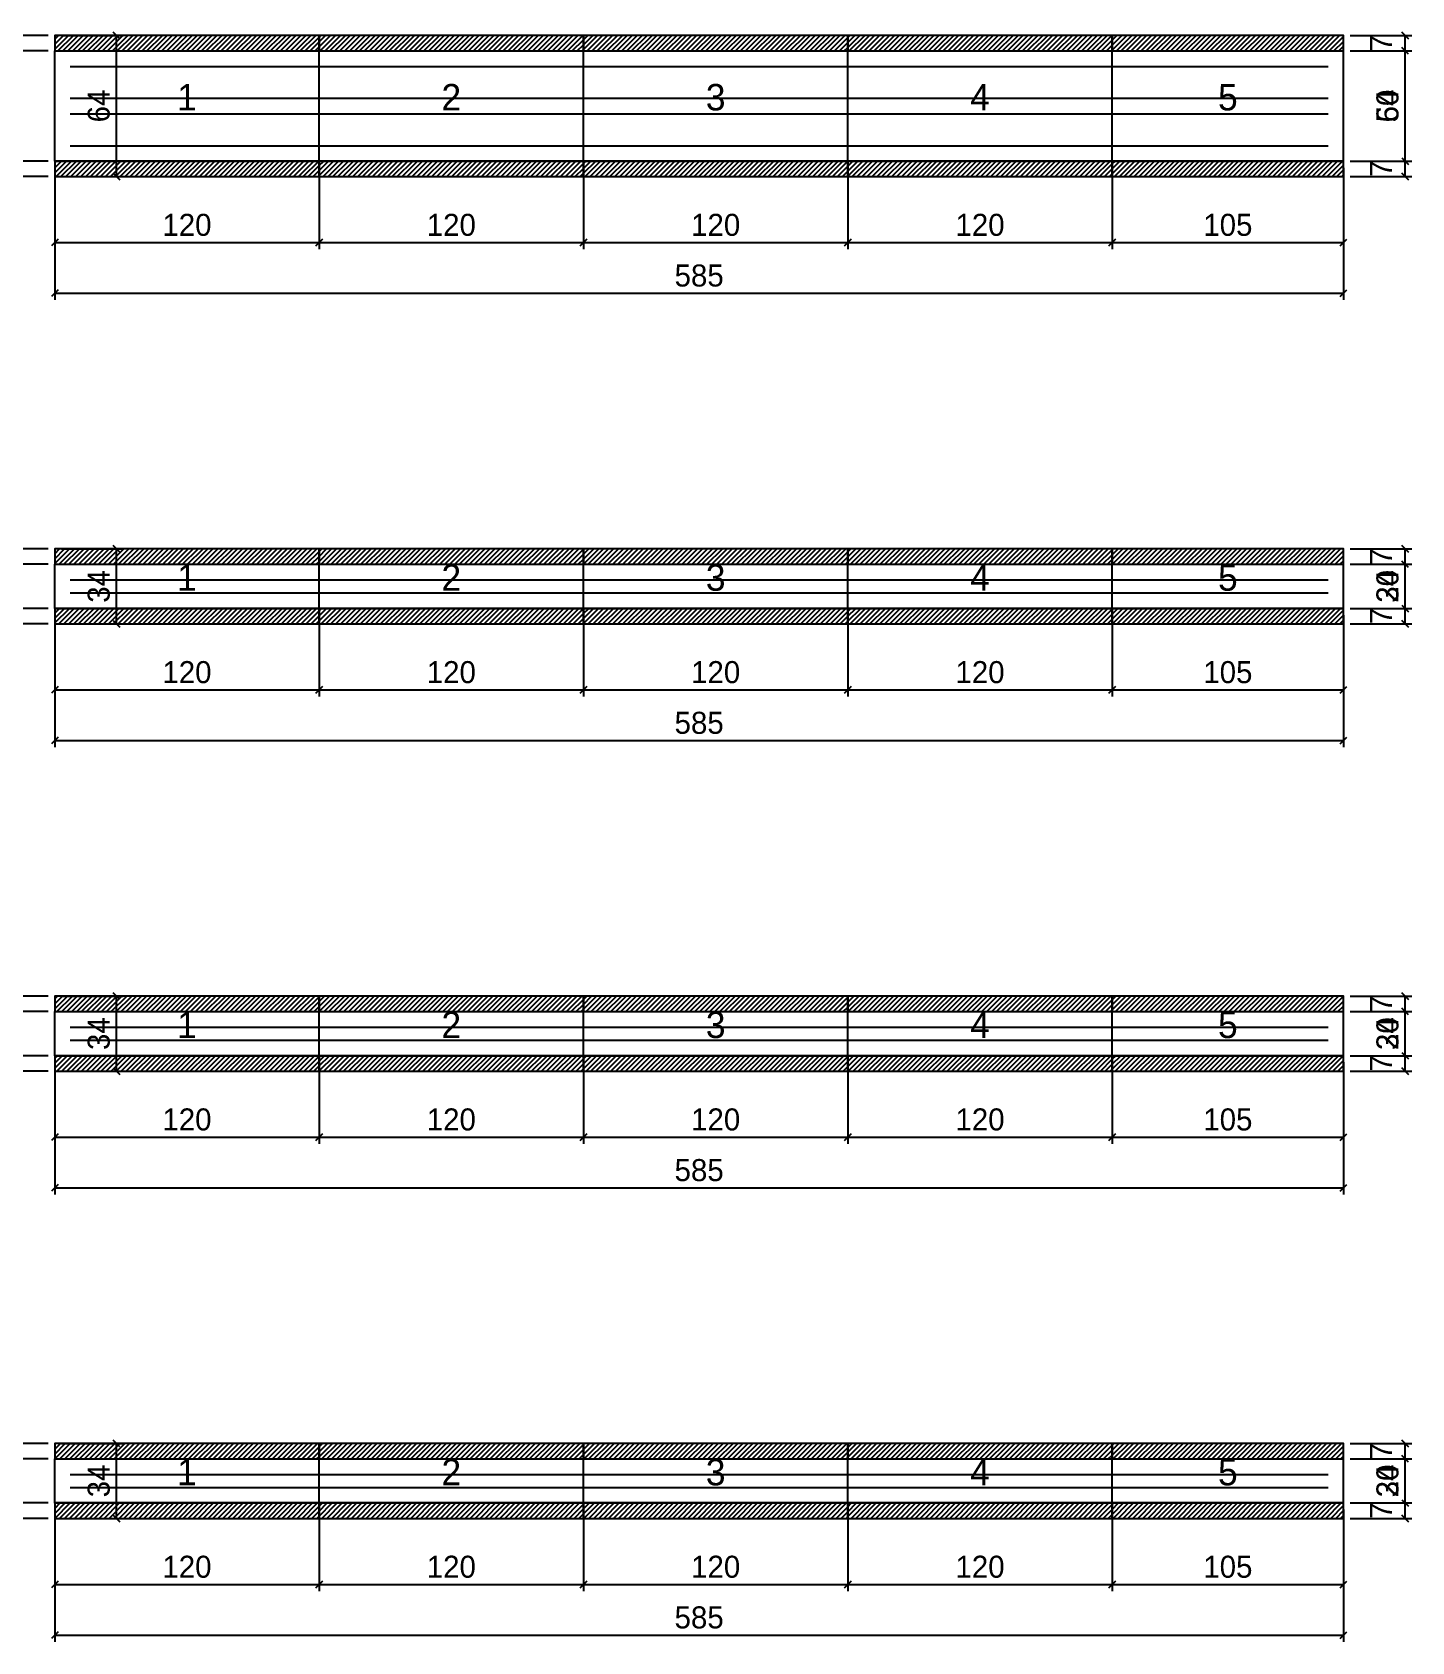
# Model space of a CAD drawing. Extents: x -13000 to 3070, y -38812 to 10330.
# Drawn here: x 823 to 1449, y -27320 to -26590 of the extents above; entities that cross this region are included whole.
import ezdxf
from ezdxf.enums import TextEntityAlignment as Align

# ---------------------------------------------------------------- set-up
doc = ezdxf.new("R2010")
doc.units = 0
for name, color, linetype in [('5', 5, 'Continuous'), ('COTA', 241, 'Continuous'), ('Painéis', 200, 'Continuous'), ('SARR_2.2x7', 40, 'Continuous'), ('SCO-___-LAJ', 224, 'Continuous')]:
    doc.layers.add(name, color=color, linetype=linetype)
doc.dimstyles.new('PAINEL', dxfattribs={"dimtxt": 10, "dimasz": 3, "dimexe": 3, "dimexo": 3, "dimgap": 3, "dimtad": 1, "dimblk": 'OBLIQUE', "dimblk1": 'OBLIQUE', "dimcen": 2.5, "dimclrd": 4, "dimclre": 4, "dimclrt": 240, "dimazin": 3, "dimtfac": 1, "dimtmove": 0, "dimatfit": 3})

# ---------------------------------------------------------------- blocks, each defined once
blk = doc.blocks.new('_OBLIQUE')
at = {"color": 0, "linetype": 'BYBLOCK'}
blk.add_line((-0.5, -0.5), (0.5, 0.5), dxfattribs=at)

msp = doc.modelspace()

# ---------------------------------------------------------------- hatches: boundary and pattern name
at = {"layer": 'COTA'}
h = msp.add_hatch(dxfattribs=at)
h.set_pattern_fill('ANSI31', scale=0.5)
h.paths.add_polyline_path([(833, -26598), (953, -26598), (953, -26591), (833, -26591)])
h = msp.add_hatch(dxfattribs=at)
h.set_pattern_fill('ANSI31', scale=0.5)
h.paths.add_polyline_path([(953, -26598), (1073, -26598), (1073, -26591), (953, -26591)])
h = msp.add_hatch(dxfattribs=at)
h.set_pattern_fill('ANSI31', scale=0.5)
h.paths.add_polyline_path([(1073, -26598), (1193, -26598), (1193, -26591), (1073, -26591)])
h = msp.add_hatch(dxfattribs=at)
h.set_pattern_fill('ANSI31', scale=0.5)
h.paths.add_polyline_path([(1193, -26598), (1313, -26598), (1313, -26591), (1193, -26591)])
h = msp.add_hatch(dxfattribs=at)
h.set_pattern_fill('ANSI31', scale=0.5)
h.paths.add_polyline_path([(1313, -26598), (1418, -26598), (1418, -26591), (1313, -26591)])
h = msp.add_hatch(dxfattribs=at)
h.set_pattern_fill('ANSI31', scale=0.5)
h.paths.add_polyline_path([(833, -26655), (953, -26655), (953, -26648), (833, -26648)])
h = msp.add_hatch(dxfattribs=at)
h.set_pattern_fill('ANSI31', scale=0.5)
h.paths.add_polyline_path([(953, -26655), (1073, -26655), (1073, -26648), (953, -26648)])
h = msp.add_hatch(dxfattribs=at)
h.set_pattern_fill('ANSI31', scale=0.5)
h.paths.add_polyline_path([(1073, -26655), (1193, -26655), (1193, -26648), (1073, -26648)])
h = msp.add_hatch(dxfattribs=at)
h.set_pattern_fill('ANSI31', scale=0.5)
h.paths.add_polyline_path([(1193, -26655), (1313, -26655), (1313, -26648), (1193, -26648)])
h = msp.add_hatch(dxfattribs=at)
h.set_pattern_fill('ANSI31', scale=0.5)
h.paths.add_polyline_path([(1313, -26655), (1418, -26655), (1418, -26648), (1313, -26648)])
h = msp.add_hatch(dxfattribs=at)
h.set_pattern_fill('ANSI31', scale=0.5)
h.paths.add_polyline_path([(833, -26831), (953, -26831), (953, -26824), (833, -26824)])
h = msp.add_hatch(dxfattribs=at)
h.set_pattern_fill('ANSI31', scale=0.5)
h.paths.add_polyline_path([(953, -26831), (1073, -26831), (1073, -26824), (953, -26824)])
h = msp.add_hatch(dxfattribs=at)
h.set_pattern_fill('ANSI31', scale=0.5)
h.paths.add_polyline_path([(1073, -26831), (1193, -26831), (1193, -26824), (1073, -26824)])
h = msp.add_hatch(dxfattribs=at)
h.set_pattern_fill('ANSI31', scale=0.5)
h.paths.add_polyline_path([(1193, -26831), (1313, -26831), (1313, -26824), (1193, -26824)])
h = msp.add_hatch(dxfattribs=at)
h.set_pattern_fill('ANSI31', scale=0.5)
h.paths.add_polyline_path([(1313, -26831), (1418, -26831), (1418, -26824), (1313, -26824)])
h = msp.add_hatch(dxfattribs=at)
h.set_pattern_fill('ANSI31', scale=0.5)
h.paths.add_polyline_path([(833, -26858), (953, -26858), (953, -26851), (833, -26851)])
h = msp.add_hatch(dxfattribs=at)
h.set_pattern_fill('ANSI31', scale=0.5)
h.paths.add_polyline_path([(953, -26858), (1073, -26858), (1073, -26851), (953, -26851)])
h = msp.add_hatch(dxfattribs=at)
h.set_pattern_fill('ANSI31', scale=0.5)
h.paths.add_polyline_path([(1073, -26858), (1193, -26858), (1193, -26851), (1073, -26851)])
h = msp.add_hatch(dxfattribs=at)
h.set_pattern_fill('ANSI31', scale=0.5)
h.paths.add_polyline_path([(1193, -26858), (1313, -26858), (1313, -26851), (1193, -26851)])
h = msp.add_hatch(dxfattribs=at)
h.set_pattern_fill('ANSI31', scale=0.5)
h.paths.add_polyline_path([(1313, -26858), (1418, -26858), (1418, -26851), (1313, -26851)])
h = msp.add_hatch(dxfattribs=at)
h.set_pattern_fill('ANSI31', scale=0.5)
h.paths.add_polyline_path([(833, -27034), (953, -27034), (953, -27027), (833, -27027)])
h = msp.add_hatch(dxfattribs=at)
h.set_pattern_fill('ANSI31', scale=0.5)
h.paths.add_polyline_path([(953, -27034), (1073, -27034), (1073, -27027), (953, -27027)])
h = msp.add_hatch(dxfattribs=at)
h.set_pattern_fill('ANSI31', scale=0.5)
h.paths.add_polyline_path([(1073, -27034), (1193, -27034), (1193, -27027), (1073, -27027)])
h = msp.add_hatch(dxfattribs=at)
h.set_pattern_fill('ANSI31', scale=0.5)
h.paths.add_polyline_path([(1193, -27034), (1313, -27034), (1313, -27027), (1193, -27027)])
h = msp.add_hatch(dxfattribs=at)
h.set_pattern_fill('ANSI31', scale=0.5)
h.paths.add_polyline_path([(1313, -27034), (1418, -27034), (1418, -27027), (1313, -27027)])
h = msp.add_hatch(dxfattribs=at)
h.set_pattern_fill('ANSI31', scale=0.5)
h.paths.add_polyline_path([(833, -27061), (953, -27061), (953, -27054), (833, -27054)])
h = msp.add_hatch(dxfattribs=at)
h.set_pattern_fill('ANSI31', scale=0.5)
h.paths.add_polyline_path([(953, -27061), (1073, -27061), (1073, -27054), (953, -27054)])
h = msp.add_hatch(dxfattribs=at)
h.set_pattern_fill('ANSI31', scale=0.5)
h.paths.add_polyline_path([(1073, -27061), (1193, -27061), (1193, -27054), (1073, -27054)])
h = msp.add_hatch(dxfattribs=at)
h.set_pattern_fill('ANSI31', scale=0.5)
h.paths.add_polyline_path([(1193, -27061), (1313, -27061), (1313, -27054), (1193, -27054)])
h = msp.add_hatch(dxfattribs=at)
h.set_pattern_fill('ANSI31', scale=0.5)
h.paths.add_polyline_path([(1313, -27061), (1418, -27061), (1418, -27054), (1313, -27054)])
h = msp.add_hatch(dxfattribs=at)
h.set_pattern_fill('ANSI31', scale=0.5)
h.paths.add_polyline_path([(833, -27237), (953, -27237), (953, -27230), (833, -27230)])
h = msp.add_hatch(dxfattribs=at)
h.set_pattern_fill('ANSI31', scale=0.5)
h.paths.add_polyline_path([(953, -27237), (1073, -27237), (1073, -27230), (953, -27230)])
h = msp.add_hatch(dxfattribs=at)
h.set_pattern_fill('ANSI31', scale=0.5)
h.paths.add_polyline_path([(1073, -27237), (1193, -27237), (1193, -27230), (1073, -27230)])
h = msp.add_hatch(dxfattribs=at)
h.set_pattern_fill('ANSI31', scale=0.5)
h.paths.add_polyline_path([(1193, -27237), (1313, -27237), (1313, -27230), (1193, -27230)])
h = msp.add_hatch(dxfattribs=at)
h.set_pattern_fill('ANSI31', scale=0.5)
h.paths.add_polyline_path([(1313, -27237), (1418, -27237), (1418, -27230), (1313, -27230)])
h = msp.add_hatch(dxfattribs=at)
h.set_pattern_fill('ANSI31', scale=0.5)
h.paths.add_polyline_path([(833, -27264), (953, -27264), (953, -27257), (833, -27257)])
h = msp.add_hatch(dxfattribs=at)
h.set_pattern_fill('ANSI31', scale=0.5)
h.paths.add_polyline_path([(953, -27264), (1073, -27264), (1073, -27257), (953, -27257)])
h = msp.add_hatch(dxfattribs=at)
h.set_pattern_fill('ANSI31', scale=0.5)
h.paths.add_polyline_path([(1073, -27264), (1193, -27264), (1193, -27257), (1073, -27257)])
h = msp.add_hatch(dxfattribs=at)
h.set_pattern_fill('ANSI31', scale=0.5)
h.paths.add_polyline_path([(1193, -27264), (1313, -27264), (1313, -27257), (1193, -27257)])
h = msp.add_hatch(dxfattribs=at)
h.set_pattern_fill('ANSI31', scale=0.5)
h.paths.add_polyline_path([(1313, -27264), (1418, -27264), (1418, -27257), (1313, -27257)])

# ---------------------------------------------------------------- linework, layer by layer
at = {"layer": 'Painéis'}
for p, q in [((833, -26598), (953, -26598)), ((833, -26648), (833, -26598)), ((953, -26648), (953, -26598)), ((953, -26648), (953, -26598)), ((953, -26598), (1073, -26598)), ((953, -26648), (953, -26598)), ((1073, -26648), (1073, -26598)), ((1073, -26648), (1073, -26598)), ((1073, -26598), (1193, -26598)), ((1073, -26648), (1073, -26598)), ((1193, -26648), (1193, -26598)), ((1193, -26648), (1193, -26598)), ((1193, -26598), (1313, -26598)), ((1193, -26648), (1193, -26598)), ((1313, -26648), (1313, -26598)), ((1313, -26648), (1313, -26598)), ((1313, -26598), (1418, -26598)), ((1313, -26648), (1313, -26598)), ((1418, -26648), (1418, -26598)), ((833, -26648), (953, -26648)), ((953, -26648), (1073, -26648)), ((1073, -26648), (1193, -26648)), ((1193, -26648), (1313, -26648)), ((1313, -26648), (1418, -26648)), ((833, -26831), (953, -26831)), ((833, -26851), (833, -26831)), ((953, -26851), (953, -26831)), ((953, -26851), (953, -26831)), ((953, -26831), (1073, -26831)), ((953, -26851), (953, -26831)), ((1073, -26851), (1073, -26831)), ((1073, -26851), (1073, -26831)), ((1073, -26831), (1193, -26831)), ((1073, -26851), (1073, -26831)), ((1193, -26851), (1193, -26831)), ((1193, -26851), (1193, -26831)), ((1193, -26831), (1313, -26831)), ((1193, -26851), (1193, -26831)), ((1313, -26851), (1313, -26831)), ((1313, -26851), (1313, -26831)), ((1313, -26831), (1418, -26831)), ((1313, -26851), (1313, -26831)), ((1418, -26851), (1418, -26831)), ((833, -26851), (953, -26851)), ((953, -26851), (1073, -26851)), ((1073, -26851), (1193, -26851)), ((1193, -26851), (1313, -26851)), ((1313, -26851), (1418, -26851)), ((833, -27034), (953, -27034)), ((833, -27054), (833, -27034)), ((953, -27054), (953, -27034)), ((953, -27054), (953, -27034)), ((953, -27034), (1073, -27034)), ((953, -27054), (953, -27034)), ((1073, -27054), (1073, -27034)), ((1073, -27054), (1073, -27034)), ((1073, -27034), (1193, -27034)), ((1073, -27054), (1073, -27034)), ((1193, -27054), (1193, -27034)), ((1193, -27054), (1193, -27034)), ((1193, -27034), (1313, -27034)), ((1193, -27054), (1193, -27034)), ((1313, -27054), (1313, -27034)), ((1313, -27054), (1313, -27034)), ((1313, -27034), (1418, -27034)), ((1313, -27054), (1313, -27034)), ((1418, -27054), (1418, -27034)), ((833, -27054), (953, -27054)), ((953, -27054), (1073, -27054)), ((1073, -27054), (1193, -27054)), ((1193, -27054), (1313, -27054)), ((1313, -27054), (1418, -27054)), ((833, -27237), (953, -27237)), ((833, -27257), (833, -27237)), ((953, -27257), (953, -27237)), ((953, -27257), (953, -27237)), ((953, -27237), (1073, -27237)), ((953, -27257), (953, -27237)), ((1073, -27257), (1073, -27237)), ((1073, -27257), (1073, -27237)), ((1073, -27237), (1193, -27237)), ((1073, -27257), (1073, -27237)), ((1193, -27257), (1193, -27237)), ((1193, -27257), (1193, -27237)), ((1193, -27237), (1313, -27237)), ((1193, -27257), (1193, -27237)), ((1313, -27257), (1313, -27237)), ((1313, -27257), (1313, -27237)), ((1313, -27237), (1418, -27237)), ((1313, -27257), (1313, -27237)), ((1418, -27257), (1418, -27237)), ((833, -27257), (953, -27257)), ((953, -27257), (1073, -27257)), ((1073, -27257), (1193, -27257)), ((1193, -27257), (1313, -27257)), ((1313, -27257), (1418, -27257))]:
    msp.add_line(p, q, dxfattribs=at)
at = {"layer": 'SARR_2.2x7'}
for points in [[(840, -26605), (953, -26605)], [(840, -26605), (953, -26605)], [(953, -26605), (1073, -26605)], [(953, -26605), (1073, -26605)], [(1073, -26605), (1193, -26605)], [(1073, -26605), (1193, -26605)], [(1193, -26605), (1313, -26605)], [(1193, -26605), (1313, -26605)], [(1313, -26605), (1411, -26605)], [(1313, -26605), (1411, -26605)], [(840, -26619.5), (953, -26619.5)], [(840, -26619.5), (953, -26619.5)], [(840, -26626.5), (953, -26626.5)], [(840, -26626.5), (953, -26626.5)], [(953, -26619.5), (1073, -26619.5)], [(953, -26619.5), (1073, -26619.5)], [(953, -26626.5), (1073, -26626.5)], [(953, -26626.5), (1073, -26626.5)], [(1073, -26619.5), (1193, -26619.5)], [(1073, -26619.5), (1193, -26619.5)], [(1073, -26626.5), (1193, -26626.5)], [(1073, -26626.5), (1193, -26626.5)], [(1193, -26619.5), (1313, -26619.5)], [(1193, -26619.5), (1313, -26619.5)], [(1193, -26626.5), (1313, -26626.5)], [(1193, -26626.5), (1313, -26626.5)], [(1313, -26619.5), (1411, -26619.5)], [(1313, -26619.5), (1411, -26619.5)], [(1313, -26626.5), (1411, -26626.5)], [(1313, -26626.5), (1411, -26626.5)], [(840, -26641), (953, -26641)], [(840, -26641), (953, -26641)], [(953, -26641), (1073, -26641)], [(953, -26641), (1073, -26641)], [(1073, -26641), (1193, -26641)], [(1073, -26641), (1193, -26641)], [(1193, -26641), (1313, -26641)], [(1193, -26641), (1313, -26641)], [(1313, -26641), (1411, -26641)], [(1313, -26641), (1411, -26641)], [(840, -26838), (953, -26838)], [(840, -26838), (953, -26838)], [(953, -26838), (1073, -26838)], [(953, -26838), (1073, -26838)], [(1073, -26838), (1193, -26838)], [(1073, -26838), (1193, -26838)], [(1193, -26838), (1313, -26838)], [(1193, -26838), (1313, -26838)], [(1313, -26838), (1411, -26838)], [(1313, -26838), (1411, -26838)], [(840, -26844), (953, -26844)], [(840, -26844), (953, -26844)], [(953, -26844), (1073, -26844)], [(953, -26844), (1073, -26844)], [(1073, -26844), (1193, -26844)], [(1073, -26844), (1193, -26844)], [(1193, -26844), (1313, -26844)], [(1193, -26844), (1313, -26844)], [(1313, -26844), (1411, -26844)], [(1313, -26844), (1411, -26844)], [(840, -27041), (953, -27041)], [(840, -27041), (953, -27041)], [(953, -27041), (1073, -27041)], [(953, -27041), (1073, -27041)], [(1073, -27041), (1193, -27041)], [(1073, -27041), (1193, -27041)], [(1193, -27041), (1313, -27041)], [(1193, -27041), (1313, -27041)], [(1313, -27041), (1411, -27041)], [(1313, -27041), (1411, -27041)], [(840, -27047), (953, -27047)], [(840, -27047), (953, -27047)], [(953, -27047), (1073, -27047)], [(953, -27047), (1073, -27047)], [(1073, -27047), (1193, -27047)], [(1073, -27047), (1193, -27047)], [(1193, -27047), (1313, -27047)], [(1193, -27047), (1313, -27047)], [(1313, -27047), (1411, -27047)], [(1313, -27047), (1411, -27047)], [(840, -27244), (953, -27244)], [(840, -27244), (953, -27244)], [(953, -27244), (1073, -27244)], [(953, -27244), (1073, -27244)], [(1073, -27244), (1193, -27244)], [(1073, -27244), (1193, -27244)], [(1193, -27244), (1313, -27244)], [(1193, -27244), (1313, -27244)], [(1313, -27244), (1411, -27244)], [(1313, -27244), (1411, -27244)], [(840, -27250), (953, -27250)], [(840, -27250), (953, -27250)], [(953, -27250), (1073, -27250)], [(953, -27250), (1073, -27250)], [(1073, -27250), (1193, -27250)], [(1073, -27250), (1193, -27250)], [(1193, -27250), (1313, -27250)], [(1193, -27250), (1313, -27250)], [(1313, -27250), (1411, -27250)], [(1313, -27250), (1411, -27250)]]:
    msp.add_lwpolyline(points, dxfattribs=at)
at = {"layer": 'SCO-___-LAJ'}
for points in [[(833, -26598), (953, -26598), (953, -26591), (833, -26591)], [(953, -26598), (1073, -26598), (1073, -26591), (953, -26591)], [(1073, -26598), (1193, -26598), (1193, -26591), (1073, -26591)], [(1193, -26598), (1313, -26598), (1313, -26591), (1193, -26591)], [(1313, -26598), (1418, -26598), (1418, -26591), (1313, -26591)], [(833, -26655), (953, -26655), (953, -26648), (833, -26648)], [(953, -26655), (1073, -26655), (1073, -26648), (953, -26648)], [(1073, -26655), (1193, -26655), (1193, -26648), (1073, -26648)], [(1193, -26655), (1313, -26655), (1313, -26648), (1193, -26648)], [(1313, -26655), (1418, -26655), (1418, -26648), (1313, -26648)], [(833, -26831), (953, -26831), (953, -26824), (833, -26824)], [(953, -26831), (1073, -26831), (1073, -26824), (953, -26824)], [(1073, -26831), (1193, -26831), (1193, -26824), (1073, -26824)], [(1193, -26831), (1313, -26831), (1313, -26824), (1193, -26824)], [(1313, -26831), (1418, -26831), (1418, -26824), (1313, -26824)], [(833, -26858), (953, -26858), (953, -26851), (833, -26851)], [(953, -26858), (1073, -26858), (1073, -26851), (953, -26851)], [(1073, -26858), (1193, -26858), (1193, -26851), (1073, -26851)], [(1193, -26858), (1313, -26858), (1313, -26851), (1193, -26851)], [(1313, -26858), (1418, -26858), (1418, -26851), (1313, -26851)], [(833, -27034), (953, -27034), (953, -27027), (833, -27027)], [(953, -27034), (1073, -27034), (1073, -27027), (953, -27027)], [(1073, -27034), (1193, -27034), (1193, -27027), (1073, -27027)], [(1193, -27034), (1313, -27034), (1313, -27027), (1193, -27027)], [(1313, -27034), (1418, -27034), (1418, -27027), (1313, -27027)], [(833, -27061), (953, -27061), (953, -27054), (833, -27054)], [(953, -27061), (1073, -27061), (1073, -27054), (953, -27054)], [(1073, -27061), (1193, -27061), (1193, -27054), (1073, -27054)], [(1193, -27061), (1313, -27061), (1313, -27054), (1193, -27054)], [(1313, -27061), (1418, -27061), (1418, -27054), (1313, -27054)], [(833, -27237), (953, -27237), (953, -27230), (833, -27230)], [(953, -27237), (1073, -27237), (1073, -27230), (953, -27230)], [(1073, -27237), (1193, -27237), (1193, -27230), (1073, -27230)], [(1193, -27237), (1313, -27237), (1313, -27230), (1193, -27230)], [(1313, -27237), (1418, -27237), (1418, -27230), (1313, -27230)], [(833, -27264), (953, -27264), (953, -27257), (833, -27257)], [(953, -27264), (1073, -27264), (1073, -27257), (953, -27257)], [(1073, -27264), (1193, -27264), (1193, -27257), (1073, -27257)], [(1193, -27264), (1313, -27264), (1313, -27257), (1193, -27257)], [(1313, -27264), (1418, -27264), (1418, -27257), (1313, -27257)]]:
    msp.add_lwpolyline(points, close=True, dxfattribs=at)

# ---------------------------------------------------------------- texts
at = {"layer": '5'}
for s, p in [('1', (893, -26619)), ('2', (1013, -26619)), ('3', (1133, -26619)), ('4', (1253, -26619)), ('5', (1365.5, -26619)), ('1', (893, -26837)), ('2', (1013, -26837)), ('3', (1133, -26837)), ('4', (1253, -26837)), ('5', (1365.5, -26837)), ('1', (893, -27040)), ('2', (1013, -27040)), ('3', (1133, -27040)), ('4', (1253, -27040)), ('5', (1365.5, -27040)), ('1', (893, -27243)), ('2', (1013, -27243)), ('3', (1133, -27243)), ('4', (1253, -27243)), ('5', (1365.5, -27243))]:
    msp.add_text(s, height=12, dxfattribs=at).set_placement(p, align=Align.MIDDLE_CENTER)

# ---------------------------------------------------------------- dimensions: what is measured, and where the dimension line sits
at = {"layer": 'COTA'}
for base, p1, p2 in [((805, -26598), (833, -26598), (833, -26591)), ((861, -26655), (833, -26655), (833, -26591)), ((1446, -26655), (1418, -26655), (1418, -26591)), ((1446, -26598), (1418, -26598), (1418, -26591)), ((805, -26648), (833, -26648), (833, -26598)), ((1446, -26648), (1418, -26648), (1418, -26598)), ((805, -26655), (833, -26655), (833, -26648)), ((1446, -26655), (1418, -26655), (1418, -26648)), ((805, -26831), (833, -26831), (833, -26824)), ((861, -26858), (833, -26858), (833, -26824)), ((1446, -26858), (1418, -26858), (1418, -26824)), ((1446, -26831), (1418, -26831), (1418, -26824)), ((805, -26851), (833, -26851), (833, -26831)), ((1446, -26851), (1418, -26851), (1418, -26831)), ((805, -26858), (833, -26858), (833, -26851)), ((1446, -26858), (1418, -26858), (1418, -26851)), ((805, -27034), (833, -27034), (833, -27027)), ((861, -27061), (833, -27061), (833, -27027)), ((1446, -27061), (1418, -27061), (1418, -27027)), ((1446, -27034), (1418, -27034), (1418, -27027)), ((805, -27054), (833, -27054), (833, -27034)), ((1446, -27054), (1418, -27054), (1418, -27034)), ((805, -27061), (833, -27061), (833, -27054)), ((1446, -27061), (1418, -27061), (1418, -27054)), ((805, -27237), (833, -27237), (833, -27230)), ((861, -27264), (833, -27264), (833, -27230)), ((1446, -27264), (1418, -27264), (1418, -27230)), ((1446, -27237), (1418, -27237), (1418, -27230)), ((805, -27257), (833, -27257), (833, -27237)), ((1446, -27257), (1418, -27257), (1418, -27237)), ((805, -27264), (833, -27264), (833, -27257)), ((1446, -27264), (1418, -27264), (1418, -27257))]:
    msp.add_linear_dim(base=base, p1=p1, p2=p2, angle=90, dimstyle='PAINEL', dxfattribs=at).render()
for base, p1, p2 in [((833, -26685), (833, -26648), (953, -26648)), ((833, -26708), (833, -26648), (1418, -26648)), ((953, -26685), (953, -26648), (1073, -26648)), ((1073, -26685), (1073, -26648), (1193, -26648)), ((1193, -26685), (1193, -26648), (1313, -26648)), ((1313, -26685), (1313, -26648), (1418, -26648)), ((833, -26888), (833, -26851), (953, -26851)), ((833, -26911), (833, -26851), (1418, -26851)), ((953, -26888), (953, -26851), (1073, -26851)), ((1073, -26888), (1073, -26851), (1193, -26851)), ((1193, -26888), (1193, -26851), (1313, -26851)), ((1313, -26888), (1313, -26851), (1418, -26851)), ((833, -27091), (833, -27054), (953, -27054)), ((833, -27114), (833, -27054), (1418, -27054)), ((953, -27091), (953, -27054), (1073, -27054)), ((1073, -27091), (1073, -27054), (1193, -27054)), ((1193, -27091), (1193, -27054), (1313, -27054)), ((1313, -27091), (1313, -27054), (1418, -27054)), ((833, -27294), (833, -27257), (953, -27257)), ((833, -27317), (833, -27257), (1418, -27257)), ((953, -27294), (953, -27257), (1073, -27257)), ((1073, -27294), (1073, -27257), (1193, -27257)), ((1193, -27294), (1193, -27257), (1313, -27257)), ((1313, -27294), (1313, -27257), (1418, -27257))]:
    msp.add_linear_dim(base=base, p1=p1, p2=p2, dimstyle='PAINEL', dxfattribs=at).render()

doc.saveas('drawing.dxf')
